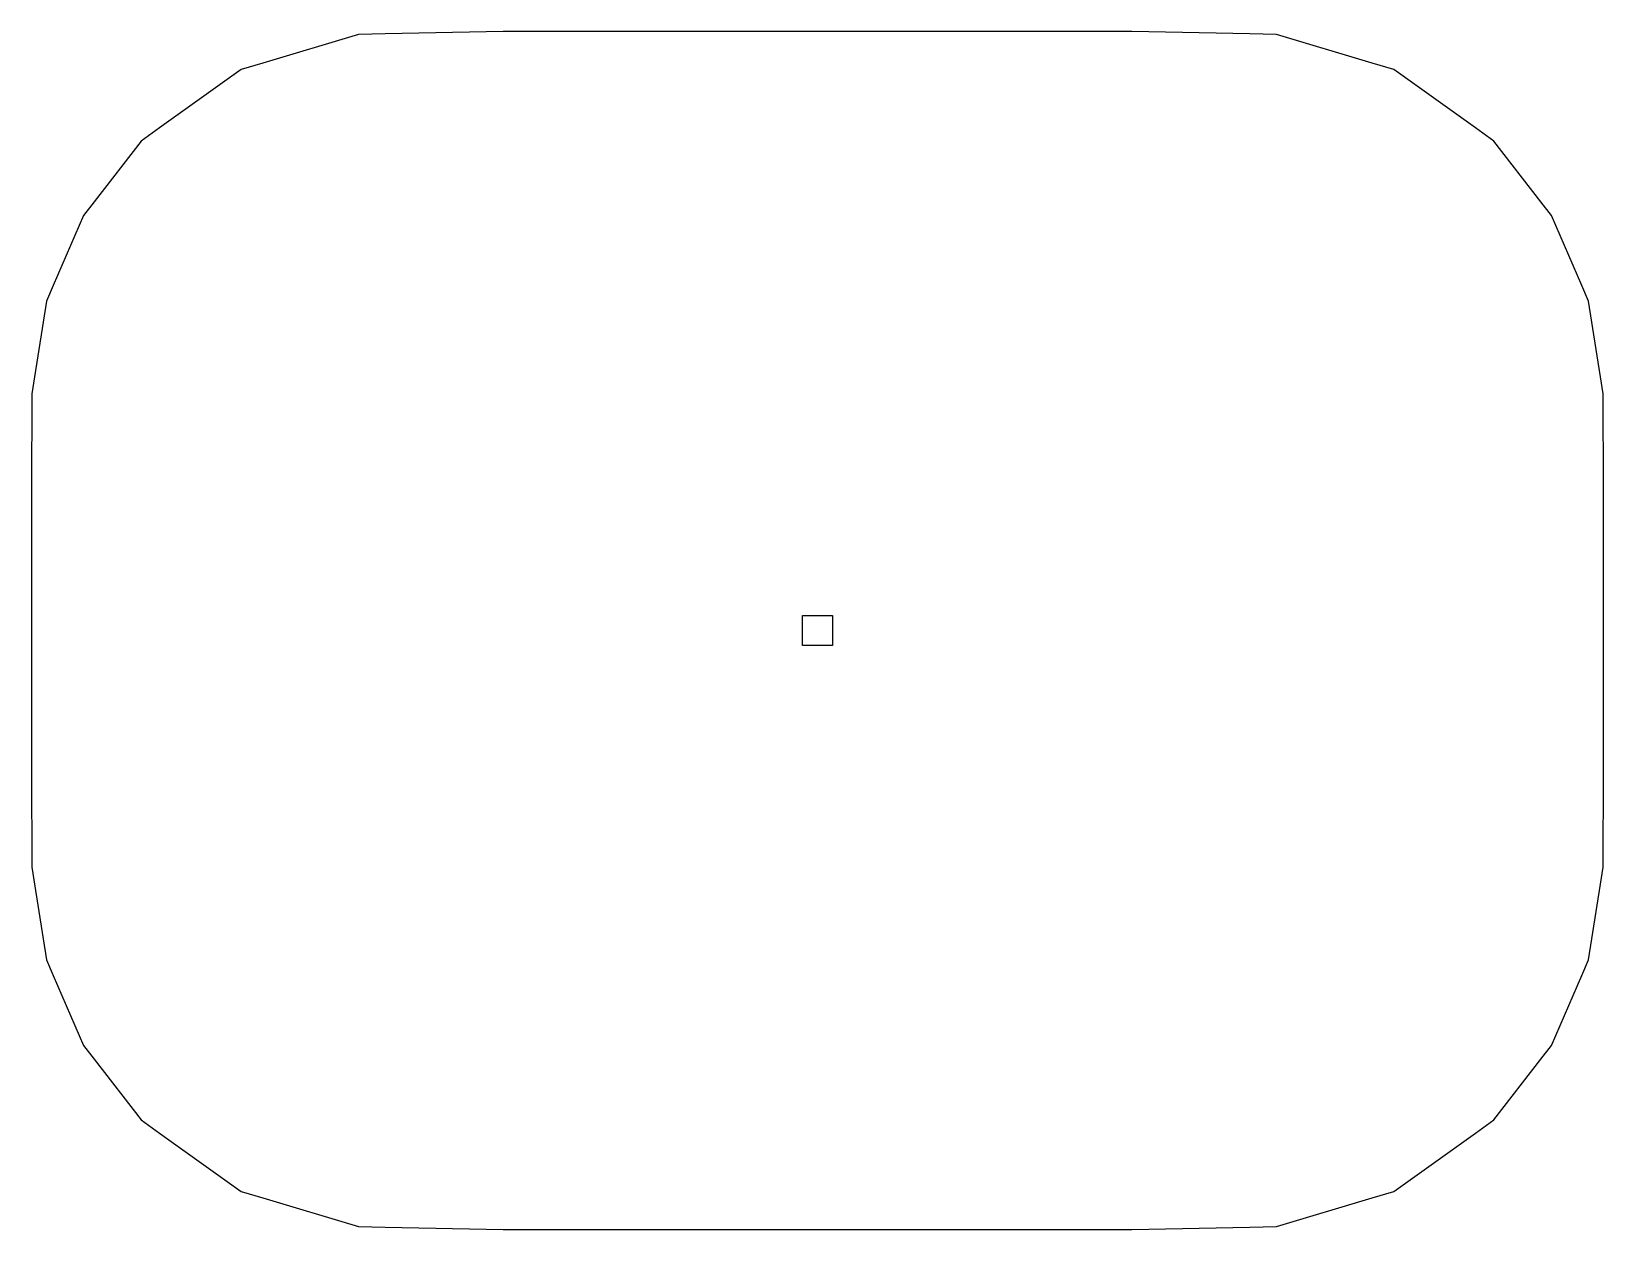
# Model space of a CAD drawing. Extents: x -10.5 to 10.5, y -8 to 8.
import ezdxf

# ---------------------------------------------------------------- set-up
doc = ezdxf.new("R2010")
doc.units = 0

msp = doc.modelspace()

# ---------------------------------------------------------------- linework, layer by layer
for p, q in [((-4.2, 8), (-5.774, 7.967)), ((-3.812, 8), (-4.2, 8)), ((-2.1, 8), (-3.812, 8)), ((-1.712, 8), (-2.1, 8)), ((0, 8), (-1.712, 8)), ((1.712, 8), (0, 8)), ((2.1, 8), (1.712, 8)), ((3.812, 8), (2.1, 8)), ((4.2, 8), (3.812, 8)), ((5.774, 7.967), (4.2, 8)), ((-6.131, 7.96), (-7.408, 7.577)), ((-5.774, 7.967), (-6.131, 7.96)), ((6.131, 7.96), (5.774, 7.967)), ((7.408, 7.577), (6.131, 7.96)), ((-7.408, 7.577), (-7.698, 7.491)), ((7.698, 7.491), (7.408, 7.577)), ((-7.698, 7.491), (-8.788, 6.712)), ((8.788, 6.712), (7.698, 7.491)), ((-9.036, 6.536), (-9.663, 5.726)), ((-8.788, 6.712), (-9.036, 6.536)), ((9.036, 6.536), (8.788, 6.712)), ((9.663, 5.726), (9.036, 6.536)), ((-9.663, 5.726), (-9.805, 5.542)), ((9.805, 5.542), (9.663, 5.726)), ((-9.805, 5.542), (-10.209, 4.609)), ((10.209, 4.609), (9.805, 5.542)), ((-10.209, 4.609), (-10.3, 4.398)), ((10.3, 4.398), (10.209, 4.609)), ((-10.3, 4.398), (-10.461, 3.388)), ((10.461, 3.388), (10.3, 4.398)), ((-10.461, 3.388), (-10.497, 3.159)), ((10.497, 3.159), (10.461, 3.388)), ((-10.497, 3.159), (-10.5, 1.888)), ((10.5, 1.888), (10.497, 3.159)), ((-10.5, 1.888), (-10.5, 1.6)), ((10.5, 1.6), (10.5, 1.888)), ((-10.5, 1.6), (-10.5, 0.296)), ((10.5, 0.296), (10.5, 1.6)), ((-10.5, 0.296), (-10.5, 0)), ((10.5, 0), (10.5, 0.296)), ((-10.5, 0), (-10.5, -0.296)), ((-0.2, -0.2), (-0.2, 0.2)), ((-0.2, 0.2), (0.2, 0.2)), ((0.2, 0.2), (0.2, -0.2)), ((10.5, -0.296), (10.5, 0)), ((0.2, -0.2), (-0.2, -0.2)), ((-10.5, -0.296), (-10.5, -1.6)), ((10.5, -1.6), (10.5, -0.296)), ((-10.5, -1.6), (-10.5, -1.888)), ((10.5, -1.888), (10.5, -1.6)), ((-10.5, -1.888), (-10.497, -3.159)), ((10.497, -3.159), (10.5, -1.888)), ((-10.497, -3.159), (-10.461, -3.388)), ((10.461, -3.388), (10.497, -3.159)), ((-10.461, -3.388), (-10.3, -4.398)), ((10.3, -4.398), (10.461, -3.388)), ((-10.3, -4.398), (-10.209, -4.609)), ((10.209, -4.609), (10.3, -4.398)), ((-10.209, -4.609), (-9.805, -5.542)), ((9.805, -5.542), (10.209, -4.609)), ((-9.805, -5.542), (-9.663, -5.726)), ((9.663, -5.726), (9.805, -5.542)), ((-9.663, -5.726), (-9.036, -6.536)), ((9.036, -6.536), (9.663, -5.726)), ((-9.036, -6.536), (-8.788, -6.712)), ((-8.788, -6.712), (-7.698, -7.491)), ((7.698, -7.491), (8.788, -6.712)), ((8.788, -6.712), (9.036, -6.536)), ((-7.698, -7.491), (-7.408, -7.577)), ((7.408, -7.577), (7.698, -7.491)), ((-7.408, -7.577), (-6.131, -7.96)), ((6.131, -7.96), (7.408, -7.577)), ((-6.131, -7.96), (-5.774, -7.967)), ((-5.774, -7.967), (-4.2, -8)), ((4.2, -8), (5.774, -7.967)), ((5.774, -7.967), (6.131, -7.96)), ((-4.2, -8), (-3.812, -8)), ((-3.812, -8), (-2.1, -8)), ((-2.1, -8), (-1.712, -8)), ((-1.712, -8), (0, -8)), ((0, -8), (1.712, -8)), ((1.712, -8), (2.1, -8)), ((2.1, -8), (3.812, -8)), ((3.812, -8), (4.2, -8))]:
    msp.add_line(p, q)

doc.saveas('drawing.dxf')
